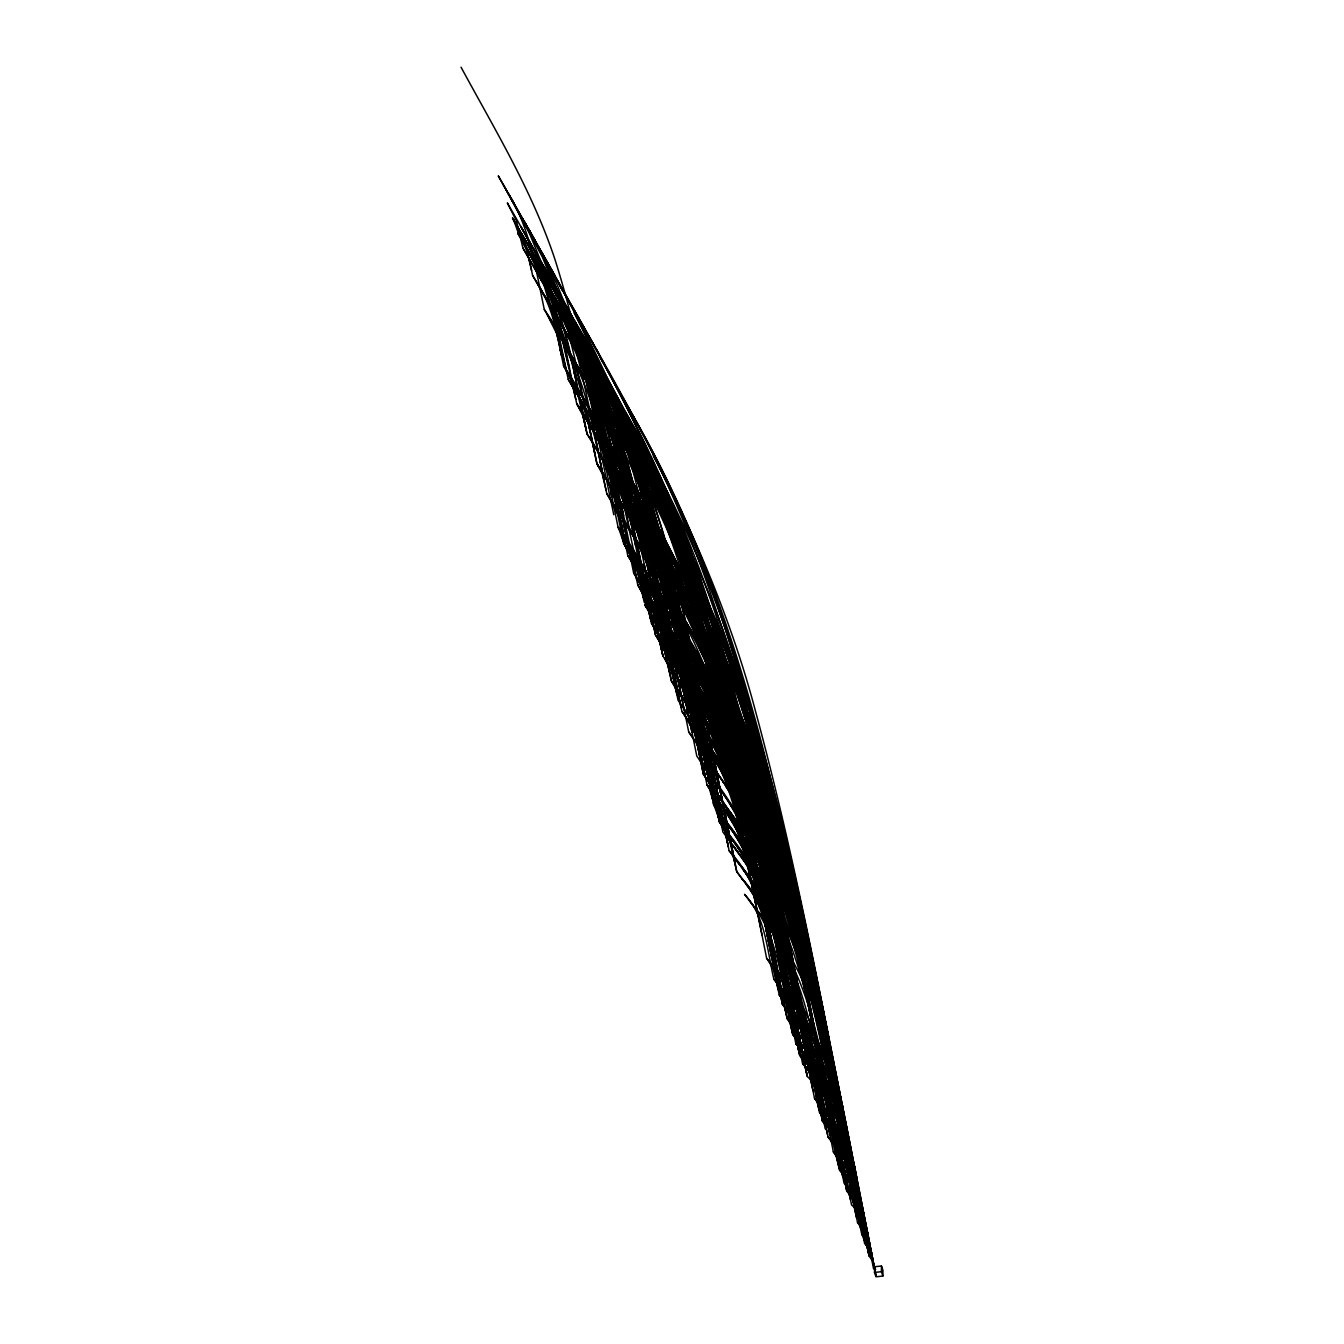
<?xml version="1.0" encoding="UTF-8"?>
<svg xmlns="http://www.w3.org/2000/svg" width="1344" height="1344" viewBox="0 0 1344 1344"><rect width="100%" height="100%" fill="white"/><g stroke="black" fill="none" stroke-linecap="round" stroke-linejoin="round"><path stroke-width="1.5" d="M882.874 1276.061L882.958 1270.366L881.479 1265.998L874.625 1266.737L874.507 1272.432L876.002 1276.8L882.874 1276.061L881.378 1271.693L881.479 1265.998M874.507 1272.432L881.378 1271.693M864.83 1234.128L869.165 1256.136L872.71 1261.025L875.465 1273.02M842.99 1133.362L864.528 1242.931L866.93 1246.174L868.762 1254.17M864.528 1242.931L870.509 1251.13L875.078 1271.071M836.338 1114.848L857.506 1222.452C869.434 1231.625 869.837 1247.904 873.146 1261.294M857.506 1222.452L861.168 1227.694L863.94 1239.958M858.598 1223.51L863.587 1231.02L868.19 1251.214M844.183 1178.016L846.754 1191.07C863.033 1204.644 862.243 1227.962 867.317 1246.778M826.123 1086.456L846.754 1191.07C865.368 1206.005 866.376 1231.608 871.517 1253.028M846.754 1191.07C859.673 1201.939 859.001 1220.503 863.05 1235.489M847.762 1192.094L852.398 1199.302L856.615 1217.95M808.819 1039.718L828.072 1137.074L835.8 1147.625L841.63 1170.926M828.072 1137.074C843.511 1150.296 849.173 1170.288 852.701 1189.524M803.443 1025.17L822.394 1120.93L825.401 1125.298L827.602 1134.756M818.126 1099.392L822.394 1120.93C847.846 1143.022 849.71 1178.822 856.8 1209.382M822.394 1120.93C835.666 1132.337 837.228 1150.699 840.79 1166.676M800.352 1015.661L819.554 1112.664L824.51 1118.107M819.554 1112.664L825.25 1118.897M819.974 1104.214L814.464 1098.082L795.53 1002.506M820.714 1105.037L814.464 1098.082L817.169 1102.114L819.151 1110.598M822.209 1115.57L831.449 1128.053L837.934 1148.28M823.301 1116.78L830.172 1124.424M824.04 1117.57C836.623 1129.884 844.133 1146.197 847.846 1163.232M817.639 1101.61C832.138 1115.369 835.447 1135.949 839.362 1154.58M770.28 934.03L787.097 1018.45C802.536 1033.603 802.25 1056.838 807.307 1076.46C819.739 1088.086 820.042 1106.246 823.838 1121.669M819.487 1103.676C841.126 1124.239 846.485 1154.731 852.365 1182.602M818.748 1102.853C842.352 1124.878 852.247 1156.445 857.909 1187.306M777.89 953.165L795.816 1043.431L804.199 1053.242M805.14 1066.766C820.714 1082.693 820.814 1106.582 826.056 1126.894M803.426 1052.335L795.816 1043.431C808.567 1055.712 809.105 1074.478 812.986 1090.622M795.816 1043.431C812.028 1058.938 812.801 1082.726 817.69 1103.189M801.276 1044.624L792.809 1034.662C781.351 989.638 781.099 938.011 749.549 900.9M828.828 1122.929L834.456 1129.548M826.577 1120.442L836.237 1134.353L843.41 1155.185M771.238 938.834L787.097 1018.45L793.884 1029.336L798.689 1050.269M787.097 1018.45C809.558 1039.903 813.725 1071.79 819.655 1100.669M802.15 1050.84L811.406 1061.861M800.99 1049.479C831.953 1081.903 832.322 1129.85 842.772 1170.876M802.922 1051.73C844.721 1095.562 845.09 1160.359 859.186 1215.782M798.823 1041.751C843.343 1085.818 848.77 1151.203 861.773 1209.029M796.891 1039.466C821.436 1065.221 821.923 1103.206 830.172 1135.814M822.478 1107.086C847.627 1132.488 850.769 1170.053 858.581 1203.014M787.954 1005.547L779.218 994.879L762.619 911.551M759.024 913.315L744.542 894.314C765.979 917.314 766.987 950.342 773.909 979.306L784.644 992.561M773.909 979.306C788.172 994.056 788.054 1015.946 792.809 1034.662C816.749 1057.258 824.04 1090.118 829.819 1121.198M785.954 1003.078C818.798 1037.098 831.818 1083.482 840.454 1128.691M784.207 1000.961C806.182 1024.094 811.675 1056.485 817.942 1086.473M750.758 878.741L766.668 958.423C791.616 984.11 793.078 1021.759 800.806 1054.67M766.668 958.423L776.933 971.275M780.746 987.756C827.719 1035.838 840.857 1103.424 853.306 1166.844M780.058 986.899C810.852 1019.794 815.354 1066.531 824.729 1108.481M782.09 989.419C829.735 1041.6 830.609 1116.847 846.972 1181.762M809.995 1060.181C848.249 1102.954 851.374 1163.366 864.31 1216.522M807.626 1057.392L817.622 1069.757M804.031 1048.034C827.316 1074.36 831.718 1110.648 839.294 1143.576M773.069 966.437C820.63 1015.946 832.138 1085.65 844.99 1150.229M767.911 959.986L773.506 969.528L778.243 989.99M774.85 968.688C816.648 1014.082 821.621 1078.409 834.658 1135.747M772.447 965.664C803.09 999.298 806.282 1046.909 816.077 1089.127M791.767 1010.335C817.118 1039.819 822.444 1079.736 830.71 1116.31M730.565 852.6L729.12 850.702L715.596 783.3M832.574 1127.414C844.906 1140.955 850.786 1158.696 855.17 1176.118M743.4 880.538L736.747 871.668L734.042 859.454A11.222 2.419 81.6 0 0 732.967 856.414L731.153 853.406M746.34 884.436L736.747 871.668L722.786 802.066M786.66 995.215C812.213 1025.203 817.79 1065.557 826.123 1102.651M754.118 906.881C826.997 986.278 837.682 1095.83 859.303 1196.462M825.737 1111.034L835.598 1127.7L845.258 1162.728M729.12 850.702C758.57 882.403 767.155 925.562 774.833 966.588M778.596 973.526C807.878 1009.378 810.432 1057.98 820.932 1101.173M741.485 877.985C776.328 917.398 793.834 967.714 802.939 1018.752M742.006 878.69C765.862 906.175 777.084 941.321 783.67 976.5M740.662 856.195L722.887 831.986L708.977 762.804M734.714 858.211L739.553 864.83M651.521 600.65L670.286 632.957L683.491 664.39L698.981 722.988L719.359 821.738L731.119 837.833M736.663 860.849C780.965 910.862 795.648 977.29 807.66 1041.029M735.235 858.934C769.759 898.027 782.443 949.469 791.801 999.398M694.798 700.09L719.359 821.738L735.538 844.099M718.435 817.118L719.359 821.738L742.006 853.524L756.958 879.766L768.348 910.93L779.57 956.525M719.359 821.738L729.036 838.001L735.454 865.2M696.578 719.964L713.798 805.207L726.247 822.461M732.883 845.611L755.546 876.842M730.716 842.638C771.876 891.106 777.034 956.894 790.44 1016.366M711.463 793.598C714.437 809.609 726.533 822.646 726.953 839.899M726.062 830.911C766.685 878.674 788.189 938.347 798.991 999.365M763.694 919.649C818.042 991.166 817.706 1086.607 839.614 1170.17L845.326 1177.932L849.694 1195.622M762.35 917.851C809.071 977.81 811.003 1057.896 828.778 1128.775M812.364 1063.423C840.269 1102.399 841.109 1153.102 852.701 1198.058M694.764 724.13L706.994 784.846L739.99 833.33L750.792 853.826L759.73 876.658L772.246 922.488L786.962 991.502M728.381 847.022C723.66 825.703 721.896 802.15 706.994 784.846L720.334 803.544M766.315 923.126C822.091 994.694 824.51 1090.236 845.628 1174.891M721.98 800.52L703.366 774.262L691.068 713.278M706.994 784.846L709.279 788.088M721.694 816.144C772.262 874.894 791.045 951.233 804.569 1025.606M716.15 808.483L725.508 824.191L732.161 849.106M721.14 815.388L732.866 831.802M783.35 967.915L768.852 903.672L755.412 860.462L738.881 826.711L703.366 774.262L692.261 719.51M723.156 818.194C768.432 872.155 776.63 944.429 790.793 1010.705M750.742 890.45C773.254 918.49 782.174 954.005 789.415 988.478M745.601 883.562C762.703 904.865 767.525 932.434 773.136 958.39M718.318 786.694L696.797 756.084L684.398 694.613M718.116 800.436L727.625 813.977M746.575 884.89C768.55 912.761 772.346 949.284 779.957 982.733M710.086 789.197C725.525 807.929 728.65 832.726 733.522 855.658M715.142 796.286C738.948 829.147 762.485 863.184 774.732 902.311M714.37 805.997L718.57 817.807M740.544 866.191C762.149 893.256 768.466 928.133 775.505 961.078M716.806 793.229C743.786 831.348 771.322 869.938 788.038 913.903M710.153 783.838L733.286 816.749M743.165 869.77C773.741 908.51 779.318 959.213 789.802 1005.782M676.788 672.857L688.699 731.875L730.279 792.204M688.699 731.875L710.455 763.207M714.286 780.948L736.21 812.532M707.801 771.725L722.585 793.027M710.102 775.018C761.426 837.698 781.536 917.297 796.018 995.249M699.518 759.948C713.866 777.622 716.251 800.974 720.955 822.41M731.858 838.992C761.242 876.876 765.391 926.503 775.841 971.611M751.162 870.828L768.146 895.07M741.468 857.522C799.898 927.058 811.406 1019.861 829.786 1105.44M737.184 846.334C764.803 881.597 776.446 925.596 785.366 968.671M671.126 658.19L681.862 711.312L686.918 718.687M681.862 711.312L698.561 735.638M703.08 752.59L728.532 789.667M727.49 824.309C752.69 856.699 760.553 897.826 768.802 936.97M728.515 825.754C770.263 876.775 780.142 943.824 793.195 1006.253M689.573 707.818L671.412 680.971L657.082 617.266L651.588 602.767L641.206 584.556M693.101 727.675L712.639 756.47M697.838 729.154L714.37 753.749M684.499 715.142L694.848 733.387L702.055 760.637M687.758 719.897C710.22 748.457 719.477 784.056 726.079 819.084M693.689 728.549C735.84 782.695 759.058 848.047 771.17 914.995M722.182 806.299C768.55 863.369 778.865 938.078 793.598 1007.647M680.702 704.071C692.647 719.242 696.192 738.578 699.871 757.025M687.876 714.571C717.461 758.453 748.742 802.082 767.642 851.928C788.844 908.762 800.302 968.554 813.019 1027.69M685.238 716.218L691.32 725.239M718.687 796.034C758.789 851.306 763.778 922.27 778.898 986.714M716.033 792.254C742.846 827.585 748.709 872.76 757.932 914.827M723.206 807.778C752.506 846.115 761.762 894.466 771.406 940.565M721.241 824.342L724.786 831.281L727.742 843.78M687.523 692.815L662.928 656.04L653.335 613.855L649.656 604.397L642.768 592.553M728.23 809.626C782.628 877.867 800.335 964.942 817.135 1048.337M675.192 686.566L704.827 730.699M734.479 810.062C813.91 913.584 828.307 1047.228 855.271 1170.624M728.986 802.183C783.216 873.331 800.671 962.774 818.244 1048.337M717.209 785.316C758.89 840.336 768.146 910.56 782.376 976.063M646.145 606.95L636.065 561.674M675.898 665.801L655.469 634.973L646.313 589.882M675.948 687.674L681.038 695.352M733.337 808.416L747.331 829.466M731.606 805.93C793.33 885.998 813.154 987.017 832.826 1083.701M642.247 577.954L651.454 623.263L665.347 647.22L672.924 675.276M663.6 647.254L655.469 634.973L650.126 608.664M677.662 690.228C697.838 716.974 708.876 748.994 714.974 781.637M672.286 646.884L644.868 605.018L646.766 607.891M651.454 623.263L677.83 663.247M674.654 673.579C710.623 727.944 748.742 781.99 771.91 843.41C791.482 895.776 803.544 950.51 815.573 1004.976M664.524 658.409L671.496 671.563L676.956 694.764M644.868 605.018C657.216 621.869 666.49 640.92 670.001 661.651M652.646 625.061L657.972 634.838L662.105 651.991M657.132 637.493L669.245 658.627L678.283 693.722M679.258 680.45C705.197 719.074 730.397 758.974 744.509 803.662M667.262 662.508C681.206 681.223 689.186 703.433 693.454 726.214M725.609 785.417L746.054 816.211M722.954 781.57C779.705 857.018 798.487 951.25 816.934 1041.667M715.26 770.448C763.073 833.566 779.201 912.492 794.64 988.344M708.305 786.727L713.311 795.564L717.612 813.036M673.428 662.071L692.983 691.942M661.046 643.373C681.593 670.488 691.034 703.55 697.116 736.512M670.135 657.098C726.23 730.212 749.112 820.546 765.173 909.586M661.819 644.566L686.7 682.45M835.867 1131.799C847.694 1148.868 851.021 1169.918 855.775 1189.692M625.783 534.341L633.612 572.779L646.128 595.224L653.923 627.379M666.322 628.841L637.762 584.892L629.378 543.698M664.642 643.272C731.354 735.403 783.468 838.572 803.83 951.25M657.065 631.781C682.567 665.045 689.976 707.078 697.872 747.113M708.406 750.254C731.69 784.09 752.657 819.974 765.19 859.286M702.71 741.905C741.048 793.262 754.471 856.985 766.954 918.439M633.612 572.779L657.283 609.403M651.252 614.762C671.026 641.827 683.172 673.428 689.254 706.238M658.93 626.489C720.989 713.16 769.709 809.878 789.062 915.432M696.31 727.121C728.582 770.263 744.324 822.461 754.673 874.625M663.701 633.78C730.346 726.818 781.603 831.046 802.351 944.261M709.094 746.004C754.555 808.634 775.354 884.335 790.877 959.062M704.441 739.15C723.24 767.155 739.855 796.891 750.187 829.13M688.178 720.602C699.653 736.327 703.668 755.714 707.532 774.396M619.517 514.937L627.799 555.643L660.24 606.161M627.799 555.643L658.375 603.271M637.661 579.046C664.978 614.376 671.261 659.518 679.963 701.938M644.986 595.997C672.067 632.184 684.331 676.183 692.261 720.031M652.764 607.992L690.715 669.245L707.465 702.173L714.504 719.023L733.337 779.016L759.881 899.035M648.43 610.428L655.166 623.162L660.509 644.213M700.51 724.282C759.427 802.385 779.638 899.741 798.185 993.602M694.714 715.646C730.33 764.534 747.55 823.234 759.259 881.798M689.304 722.282C710.405 750.019 715.646 785.282 722.635 818.429M641.743 585.362C677.947 633.192 688.867 693.168 700.056 750.59M657.602 615.434L689.724 665.364M698.729 721.661C746.239 787.416 762.602 868.392 778.999 946.193M695.806 717.31L705.398 732.295M684.684 700.745C707.902 732.631 716.419 771.775 724.164 809.693M678.485 691.505C694.546 713.698 697.754 741.686 703.517 767.676M765.912 891.962C815.741 960.557 828.593 1046.539 846.485 1127.28M764.417 889.896C816.295 964.942 825.266 1058.686 845.242 1145.29M762.166 886.754C804.502 946.831 815.791 1021.238 831.382 1091.328M748.843 868.224C785.82 919.918 792.271 985.27 806.198 1045.481M654.427 591.612L623.566 543.295L616.056 506.486M648.346 582.103L623.566 543.295C653.302 585.211 675.965 632.1 684.466 683.122M651.252 600.062L676.939 640.214M642.566 586.622L655.402 606.698M658.594 639.727L664.524 651.218L670.27 675.31M679.879 693.622C701.87 723.341 706.591 761.006 714.202 796.102M738.293 848.299C767.676 892.114 770.566 946.932 782.779 996.794M649.874 577.382L618.106 527.335L610.949 492.223M626.556 547.966L638.266 568.999L644.75 591.343M634.502 566.076C661.937 602.868 672.353 648.11 680.669 692.345M639.156 587.026L642.146 593.057L644.364 602.549M699.216 710.674C755.714 787.752 783.586 880.286 801.612 972.972M684.667 688.783C724.315 742.829 741.821 808.382 755.597 872.945M629.53 552.619C647.573 578.071 659.366 607.286 665.062 637.913M648.127 587.311L708.288 683.172L741.838 743.803M635.46 567.571C668.64 613.805 690.43 667.044 700.409 723.022M697.805 708.574C723.038 746.911 746.021 787.181 759.948 831.13M734.412 834.439C757.428 867.569 764.098 908.258 772.649 946.798M621.701 532.98C645.758 564.682 652.73 604.447 660.173 642.499M642.197 572.477L679.627 631.579M625.834 546.857L634.788 563.136L640.836 585.446M640.517 569.822C693.941 647.153 735.773 732.833 753.379 825.703M688.548 685.205C752.64 772.514 776.362 879.866 797.429 983.976M672.252 660.492C696.578 694.831 708.91 735.571 717.158 776.378M625.078 545.664L631.042 556.668L635.057 571.754M646.682 607.757L648.278 610.663A8.87 2.083 80.1 0 1 649.219 613.301L650.983 620.978M694.831 689.455C752.086 770.146 780.511 866.023 799.378 962.018M678.804 665.011C711.06 711.581 731.354 765.089 742.963 820.294M675.898 660.559C712.757 712.522 729.758 774.766 741.737 836.472M683.71 677.88C724.802 735.353 747.953 802.822 762.888 871.315M667.33 652.999C690.463 684.902 699.586 723.794 707.162 761.762M728.263 815.338L742.358 840.353L749.683 858.833M599.794 459.497L606.782 493.702L642.802 551.208M606.782 493.702L620.273 515.256M635.813 555.206C685.356 633.797 737.856 712.471 765.895 801.914C799.714 909.216 819.874 1020.113 842.251 1130.17M620.995 531.854C633.713 549.158 638.064 570.494 642.029 591.125M670.891 644.986C701.467 689.422 721.073 740.258 732.178 792.859M689.304 681.038C711.782 715.848 733.051 751.733 747.852 790.558M684.415 673.613C716.638 721.274 740.359 774.362 753.396 830.441M670.622 658.039C706.742 709.481 712.051 774.026 725.693 833.549M820.613 1074.293C844.62 1112.378 848.047 1158.914 858.413 1201.721M618.694 528.242L623.179 541.397M679.51 658.274C704.575 696.965 728.784 736.613 745.265 779.856M673.831 649.522C715.008 707.935 735.353 777.286 748.944 846.636M739.788 826.762C778.428 883.042 789.734 951.838 804.065 1017.139M665.498 627.833C704.978 684.247 724.853 750.977 737.873 817.841M737.99 824.225C776.009 880.79 788.122 949.385 802.402 1014.737M634.687 524.698L596.938 463.747L575.081 359.621L566.429 324.055L557.844 295.226L542.405 257.09L509.914 196.342M611.755 487.67L596.938 463.747L582.439 395.674L572.947 363.787L563.774 343.644L550.25 319.62M630.218 531.115L671.882 598.198M616.022 508.469C666.624 578.071 690.967 661.366 705.197 745.181M629.16 552.065C646.111 574.997 652.378 603.17 657.737 630.605M666.137 623.381C692.513 664.037 715.025 707.582 727.894 754.505M650.278 598.702C692.58 656.258 708.137 726.986 721.325 795.732M684.902 657.871C755.899 757.26 791.112 875.582 813.406 994.274M679.241 649.118C738.73 733.354 767.76 833.515 786.878 933.643M674.234 641.39C735.202 727.406 756.386 832.339 776.496 933.71M748.894 831.718C801.763 908.897 817.152 1003.145 836.64 1092.655M731.086 805.93C767.407 859.051 778.378 923.798 791.851 985.404M670.421 630.084C696.562 670.975 721.896 712.79 739.25 758.285M667.296 625.229C738.007 725.592 751.38 851.038 776.933 967.646M653.705 604.078C694.546 662.172 704.928 733.942 719.258 801.746M609.05 497.33L618.929 516.852L626.321 548.386M642.062 578.004C665.75 612.058 675.881 652.781 683.861 692.849M618.089 484.613L587.059 433.961L582.187 410.222M631.562 519.641L665.078 574.375M621.869 504C670.572 583.094 721.274 662.609 749.314 751.918C779.134 846.77 797.11 944.798 817.236 1042.02M630.454 546.823C651.806 577.55 660.71 614.376 667.834 650.53M624.842 537.97L637.358 562.699L647.741 605.186M654.83 592.502C726.029 693.403 743.82 818.395 768.785 936.281M678.451 635.006L705.701 679.09M671.227 623.7C708.691 680.87 737.856 743.266 756.118 809.206M665.162 614.191C731.657 707.297 759.578 819.571 780.763 930.166M743.686 812.75C802.486 897.406 819.756 1001.146 841.042 1099.745M742.106 810.449C795.682 889.56 811.726 985.656 831.533 1077.166M739.738 806.954C792.456 884.856 807.576 979.692 827.081 1069.723M725.659 786.307C774.346 859.891 782.393 950.527 801.78 1034.359M624.691 508.553L647.556 545.966M607.421 480.682C635.594 525.588 663.264 571.822 677.158 623.465M674.688 623.784C716.57 689.338 753.682 758.554 778.058 832.642C810.667 936.768 829.399 1044.557 851.458 1151.237M668.875 614.678C694.798 656.09 719.594 698.544 737.016 744.341M670.79 610.781C748.154 722.148 779.52 855.691 804.821 986.731M666.439 603.91C728.431 694.546 760.906 800.537 781.519 907.385M653.839 583.918C701.736 654.125 727.222 736.109 743.232 818.832M650.748 579.029C716.251 673.159 731.522 789.415 754.723 898.8M718.805 766.248C751.195 814.397 764.988 871.584 777.05 927.511M710.976 754.622C736.982 793.313 748.154 839.227 757.882 884.15M609.454 457.733L576.71 403.738L572.51 383.292M611.503 473.878C651.941 540.708 694.176 607.303 721.711 680.786C744.223 741.754 758.604 805.291 772.598 868.644M664.927 601.524C710.758 671.462 743.837 749.129 763.526 830.323M659.77 593.359C687.221 637.291 712.471 683.038 728.398 732.547M723.005 767.407C768.499 835.464 782.93 917.549 799.848 996.072M703.584 738.377C730.632 778.848 739.553 827.585 749.666 874.289M605.069 463.378L636.451 515.105M596.669 449.652C639.677 515.306 675.31 586.538 690.245 664.154M594.754 446.544C617.266 480.161 632.15 518.179 639.475 557.911M503.479 185.035L529.234 232.714L540.271 259.728L552.619 305.39L568.243 379.394L611.201 450.744M568.243 379.394L574.963 390.566M623.986 521.338C651.689 562.094 664.188 610.31 673.579 658.039M711.85 741.955C754.555 806.232 767.558 883.798 783.485 957.785M692.328 726.986L703.114 749.582L710.052 776.345M598.5 423.982L563.522 365.618L560.162 349.322M602.75 446.695L636.166 502.354M577.819 405.586L582.725 415.313L586.337 430.466M587.63 421.747L612.578 463.277M668.539 592.822L695.705 637.946M663.466 584.69C703.349 649.135 741.132 715.68 763.93 788.34C787.702 863.218 803.426 940.33 819.588 1017.122M654.629 570.545C730.632 681.139 760.838 813.49 786.727 942.984M649.723 562.632C724.046 674.016 752.002 807.29 779.15 936.281M625.817 524.278C663.65 579.65 674.402 647.035 687.708 711.278M683.323 698.998C696.259 718.654 700.678 742.174 705.566 764.77M610.714 460.202L576.71 403.738C606.06 444.797 619.265 493.819 627.53 542.892M585.682 418.555C617.366 464.772 633.226 519.002 642.886 573.636M693.269 702.341C715.478 736.378 727.994 775.471 736.831 814.834M566.093 369.902L577.282 392.129L585.446 426.132M606.026 442.159L645.439 508.334M597.694 428.316C639.374 498.54 682.735 568.562 711.446 645.355C745.013 734.849 764.467 828.66 783.871 921.984M582.456 403.015C608.681 447.115 635.846 491.131 654.074 539.314M591.629 412.541L626.909 471.996M576.139 386.686C606.698 438.379 638.887 489.703 660.274 546.101C683.424 608.698 696.074 674.486 709.951 739.57M574.14 383.359C616.795 445.082 633.226 519.019 646.632 591.562M571.402 384.636C585.665 405.182 590.251 430.08 594.972 454.121M659.618 565.538C702.845 635.846 743.551 708.607 768.348 787.735C793.766 868.325 810.65 951.25 827.971 1033.855M642.566 537.852L668.455 581.162M616.426 495.432C651.017 546.521 666.977 606.749 678.535 666.59M701.35 705.516C719.09 734.076 734.11 764.366 744.593 796.354M672.101 660.61C695.621 697.267 699.737 741.938 709.397 783.367M508.015 193.082C530.107 228.144 535.802 269.842 544.32 309.557L591.78 390.113M572.527 386.518C596.131 421.31 609.756 461.429 616.913 502.622M703.819 704.206C733.757 751.279 753.967 803.813 767.071 857.909M544.32 309.557C587.294 371.566 608.076 444.478 620.138 518.112M638.518 518.448C701.165 614.023 736.814 723.643 758.318 835.145M699.586 690.127C728.381 735.739 748.49 786.156 763.493 837.816M692.882 679.745C735.454 746.357 754.505 824.191 771.54 900.446M631.831 507.494C704.962 615.602 738.562 742.93 762.384 869.602M613.116 476.784C659.282 545.681 687.254 624.523 702.677 705.617M604.951 463.361L627.413 501.077M656.947 609.487C688.968 659.803 695.268 720.602 708.204 777.487M530.074 263.323L532.577 275.335L572.964 344.568M532.577 275.335L568.579 337.075M586.387 380.974C649.219 488.897 715.378 596.803 752.791 716.822C792.54 845.342 816.245 978.062 843.259 1109.623M577.702 366.223L611.873 424.838M546.958 314.026L558.398 337.092L566.63 371.515M687.187 657.065C711.984 697.25 731.539 740.628 744.257 786.122M702.677 686.549C755.177 767.642 778.714 862.529 798.134 955.954M695.05 674.654C737.772 742.342 761.477 819.806 778.747 897.389M561.809 339.242C591.998 391.171 623.381 442.932 644.666 499.33C666.238 557.676 678.77 618.794 691.874 679.442M631.126 493.987C663.785 548.822 695.587 604.615 717.965 664.574M624.338 482.731C659.081 540.641 691.958 600.331 712.488 664.961M605.304 451.214C654.142 525 684.18 609.05 700.627 695.638M597.005 437.422L618.761 474.331M684.583 653.066C703.87 684.835 720.434 718.334 732.026 753.698M513.593 219.946L519.389 235.838M559.255 293.681L507.326 202.91L516.533 221.138L522.866 247.934L571.771 332.371M522.866 247.934L536.542 271.555M537.516 283.819L544.068 295.142M551.426 321.636C578.138 361.57 590.386 408.374 598.87 455.062M608.311 456.204C654.864 527.554 681.038 609.42 696.679 692.597M666.994 612.41C714.773 687.036 728.935 776.227 747.046 861.269M701.383 672.252L732.463 728.398M697.435 665.986L727.104 719.494L749.633 770.7M514.718 221.894L512.518 218.081L551.998 286.81M519.842 230.815L512.518 218.081L556.534 294.706M617.618 486.914C602.162 396.262 567.504 310.246 517.759 233.05L543.698 279.132M517.759 233.05L560.818 307.709M569.856 339.259L605.472 400.966M550.754 306.516L597.845 387.862M536.021 281.232C550.956 303.374 556.55 329.734 561.439 355.522M547.243 300.485L578.256 354.127M643.306 504.79C689.254 582.221 732.732 661.987 759.713 748.272C787.181 835.716 805.526 925.646 824.292 1015.241M636.518 493.433L668.539 548.621M621.919 469.09L649.018 515.777L682.903 580.121M594.569 423.427C631.882 481.421 654.461 547.193 667.598 614.578M693.84 655.183C774.379 782.208 799.159 932.736 828.828 1077.434M686.062 642.835C729.086 710.674 752.64 788.138 771.036 865.687M703.97 676.368L723.341 709.632L751.38 765.845M568.411 326.575C624.389 424.872 683.34 522.497 722.702 628.992C765.811 749.801 793.094 875.414 818.446 1000.91M539.834 277.217L557.962 308.834M544.454 295.714C595.392 371.213 612.024 461.765 628.874 549.461M621.768 463.361C662.206 531.569 700.778 601.692 724.819 677.611C756.151 777.37 775.034 880.438 796.219 982.682M614.83 451.735L640.584 496.322M586.925 404.914C616.442 454.356 645.758 504.655 663.415 559.793C680.786 613.788 691.925 669.514 703.601 724.937M776.194 908.006C820.949 982.884 830.004 1071.958 849.274 1155.403M755.244 878.22C779.335 917.532 786.391 964.001 796.421 1008.218M522.917 241.954L538.524 269.455M555.089 303.559C614.51 407.669 677.93 511.241 714.353 626.237M538.306 274.596L617.333 413.398L656.242 489.266M537.449 273.134C588.706 350.767 613.855 440.916 629.882 531.602M534.022 267.221L566.815 326.222L586.723 370.524M518.28 228.094L526.193 241.954M521.086 232.999C548.738 276.125 566.009 324.744 574.795 375.06M532.09 252.151C590.369 355.942 654.074 457.85 695.89 569.839M557.642 302.182L595.342 368.206M536.592 265.692L587.546 354.665M534.425 261.946L567.521 319.805M576.24 392.834C591.074 415.8 596.484 442.932 601.793 469.308M554.854 275.453L498.271 175.862L578.743 318.209M542.119 263.743L600.146 365.887M526.462 236.359L546.454 271.639M537.197 261.022L583.918 342.989M529.906 248.354L583.128 342.804M527.016 243.331C578.189 321.502 603.288 412.054 619.382 503.143M684.533 619.853C753.127 728.582 779.05 856.178 804.67 980.246M548.251 274.462L618.593 399.991M524.882 233.638L553.039 283.231M521.203 227.203L550.284 279.115L569.604 317.016L590.856 369.886L608.546 433.406L636.955 566.059M520.498 225.96L557.743 293.664L580.356 344.182L597.66 399.538L623.616 515.592M520.8 238.308L526.512 249.984L529.922 262.769M620.088 438.833L656.729 503.143M604.968 413.062C647.909 486.713 689.304 562.145 715.126 643.776C739.822 721.678 756.42 801.797 773.287 881.647M576.593 364.678C630.79 448.678 655.654 546.403 673.831 643.524M693.05 633.646C771.473 756.034 800.52 900.413 829.298 1040.592M672.706 600.734C732.346 695.47 755.261 806.467 777.638 914.508M539.633 248.657L599.004 353.976M522.43 218.383L562.514 290.59M516.65 225.271L525.302 243.886L531.602 270.598M541.834 291.262L548.722 303.391M527.587 227.472C568.798 300.905 611.419 374.522 637.442 455.045C666.708 547.075 683.827 642.348 703.651 736.697M523.622 220.5L544.757 258.149M511.19 198.61L538.658 248.086L556.903 284.155L576.979 334.354L593.628 394.346L623.75 535.718C619.433 510.266 612.326 484.915 596.938 463.747L602.162 473.71L606.077 490.274M600.079 391.675C671.042 507.545 724.013 634.099 750.943 767.508M592.822 379.176C657.787 485.486 706.39 601.507 731.237 723.811M572.477 344.114C641.844 451.466 678.938 574.745 701.803 699.485M563.573 328.776L595.661 385.258M559.726 322.174C593.796 377.462 615.468 439.219 627.984 502.74M687.187 611.856C779.335 760.234 803.527 936.449 839.16 1104.096M682.685 604.464C769.373 743.954 793.414 909.283 826.778 1067.018M666.59 578.138C732.564 682.702 757.462 805.442 781.906 924.79M659.887 567.101C726.953 675.041 746.222 802.822 772.162 924.907M624.187 508.536C656.158 560.179 665.566 621.214 678.082 679.56M523.286 236.88C552.434 281.198 562.766 333.732 572.83 384.871M527.386 249.782L542.758 280.627L553.14 316.613M604.699 389.911C692.009 530.93 746.575 688.901 777.084 851.39M585.094 355.925C666.893 485.94 708.305 632.436 736.31 782.158M581.515 349.709C648.194 457.918 690.631 578.743 714.487 703.231M564.396 320.023C613.956 400.714 645.876 490.661 663.936 583.38M554.215 302.333C605.64 383.258 633.746 475.642 651.218 569.234M551.443 297.545C586.841 355.37 609.806 419.714 622.894 486.091M685.39 608.916C763.291 735.437 793.615 882.958 823.502 1026.497M756.403 844.486C799.092 917.482 813.96 1002.254 831.768 1083.768M589.831 358.613L623.431 418.774L666.154 502.286M582.422 345.694L628.538 430.5M569.57 323.333C620.894 409.231 659.618 502.505 680.131 600.6M552.518 293.597L580.843 344.014M548.587 286.759C581.011 341.225 605.657 400.243 618.946 462.319M597.946 378.218C641.726 455.28 683.693 534.106 710.539 618.912C737.033 702.475 754.891 788.441 772.968 874.121M543.598 283.987L553.594 301.896M615.35 480.967C638.501 518.935 650.782 562.061 659.904 605.237M586.236 346.987C674.117 493.315 733.051 655.116 763.342 822.965M578.76 333.917L610.058 390.247L650.093 468.686M557.794 297.259C623.28 402.797 666.859 520.229 689.59 642.18M548.621 281.215L579.566 336.47M544.656 274.31C584.724 340.082 610.495 413.297 625.044 488.746M583.817 348.163C664.625 478.38 715.008 624.406 742.644 774.648M564.9 315.202C635.51 427.123 671.53 555.475 695.386 684.482M648.883 536.575C672.622 577.382 693.403 620.054 707.952 665.045M623.381 494.306L637.174 518.683M612.091 475.558C632.705 509.426 643.675 547.898 651.806 586.387M756.571 833.767C810.818 927.091 822.83 1036.896 846.317 1140.384M461.042 67.2C495.029 129.898 532.476 191.52 555.005 259.577C581.297 342.938 595.459 429.458 613.805 514.769M594.266 355.555C640.046 437.22 685.457 519.658 717.797 607.774C755.278 711.144 776.933 819.269 800.856 926.335M574.224 320.393C652.596 449.165 706.608 588.689 737.117 736.31M570.562 313.958C608.53 381.578 645.086 450.61 668.926 524.681C699.166 619.634 717.511 717.797 737.94 815.17M542.623 264.919C605.22 367.5 648.833 480.85 671.261 598.903M539.784 259.946C587.782 337.226 612.394 425.51 629.009 514.181M608.378 456.859C639.895 508.502 652.546 568.394 664.591 626.892M651.504 529.049C706.608 619.735 735.185 722.854 756.454 825.938M642.382 513.811C695.537 600.482 722.299 699.569 742.274 798.353M620.626 477.473C655.116 534.593 673.411 599.357 686.969 664.188M616.51 470.518C658.459 537.802 675.226 616.224 690.934 692.832M605.069 451.332C633.646 498.221 645.036 552.602 655.99 605.69M596.635 349.81C661.231 463.966 721.325 582.053 755.026 709.464C796.891 863.99 825.25 1021.726 856.918 1178.537M589.126 336.521L629.076 409.164M580.339 321.031C627.127 405.048 672.353 490.711 701.45 582.725C740.057 706.339 763.14 834.053 789.348 960.674M572.964 307.978C627.329 403.015 676.166 501.614 709.817 606.06C738.797 697.687 758.134 791.952 777.806 885.914M522.228 218.299C571.754 297.41 585.346 391.138 604.128 480.749M670.404 551.762C711.85 623.717 745.668 700.174 767.441 780.427M665.734 543.883C726.096 643.877 763.829 755.378 788.172 869.148M661.466 536.676C716.94 629.765 751.8 733.236 774.547 838.774M642.046 503.983C698.762 598.366 727.608 705.667 750.355 812.465M599.558 426.737C635.426 487.922 653.167 557.424 667.145 626.371M604.934 441.403L621.583 472.954L634.502 502.824M711.816 743.148L730.414 781.637L740.477 811.658M643.457 501.077C714.252 617.618 742.09 752.69 768.802 884.57M634.166 485.386C709.447 607.505 745.399 747.617 772.178 887.09M612.024 447.955C657.3 524.126 677.796 611.352 695.503 697.25M607.841 440.815C651.605 511.829 670.74 593.863 687.221 674.638M596.182 421.042C626.707 471.509 640.282 529.502 652.075 586.639M702.324 708.389C737.722 769.457 748.054 840.622 763.073 908.477M722.719 749.078C762.518 817.471 775.992 896.666 792.758 972.888M709.313 788.34L712.824 800.419M545.58 297.931C571.368 338.806 576.71 387.811 587.059 433.961C607.152 462.773 619.332 496.003 624.96 530.544M627.48 452.878C699.602 573.266 729.187 711.934 756.504 847.846M589.176 386.938C638.316 469.14 654.192 564.934 673.562 657.216M654.797 499.85C692.076 566.194 725.155 635.174 748.154 707.851M651.907 494.861C739.922 641.609 775.438 810.869 808.567 976.584M647.506 487.284C732.782 629.446 767.34 793.363 799.445 953.904M634.67 465.276C713.042 597.274 745.164 749.078 776.479 897.54M527.654 244.709C544.606 273.168 551.141 305.995 557.81 337.982M624.91 435.91C655.956 492.139 683.794 550.385 703.466 611.638M615.25 419.16C656.544 491.87 688.01 569.974 707.7 651.286M587.849 371.532L603.826 401.184M579.214 356.496C632.554 446.242 648.396 551.074 669.732 651.538M575.702 350.398C614.158 415.363 632.201 489.35 647.153 562.615M566.479 324.29C605.069 389.642 623.582 463.898 638.602 537.583M617.081 422.386C652.142 485.184 681.576 551.309 700.795 620.743M592.2 379.159C640.248 459.715 667.464 550.2 686.162 641.542M575.098 328.507C610.193 391.322 636.67 458.774 654.528 528.427M616.174 406.022C672.487 504.252 710.304 611.822 734.194 722.266M566.244 312.85C613.183 392.75 635.426 483.487 653.638 573.485M562.632 306.499C597.324 369.163 622.944 436.733 638.702 506.604M578.407 339.696C613.855 401.57 641.575 467.88 658.526 537.214M569.621 324.19L601.91 389.458M566.026 317.906C601.961 379.781 623.112 448.661 637.644 518.347M551.846 298.822L561.137 316.109M561.59 299.023C617.064 393.254 637.51 501.9 659.215 607.572M556.366 289.766C607.169 376.034 625.951 475.49 645.859 572.242M603.221 378.084C672.42 500.338 715.932 635.242 743.434 772.565M577.55 332.875C651.336 454.474 677.578 595.896 705.449 733.236M721.274 706.339C746.995 752.186 766.433 801.326 780.662 851.911M625.296 411.818C711.682 559.322 752.741 726.684 786.542 892.634M616.241 395.858L642.869 446.124L680.652 526.999M598.92 365.148C647.976 455.112 688.296 549.898 714.823 649.001M543.228 266.65C586.706 341.225 599.088 427.93 616.98 510.972M541.43 263.474C578.29 326.525 591.679 399.151 606.312 469.678M600.197 357.706C684.6 503.328 721.694 669.11 754.891 832.356M559.608 285.365C639.878 421.294 658.896 580.843 691.992 732.262M631.126 412.776C749.549 615.166 787.618 849.559 833.616 1075.906M626.018 403.704C743.45 602.112 782.477 832.138 827.383 1054.771M621.382 395.405C733.572 587.143 769.944 809.122 813.59 1023.557M712.354 667.75L742.862 729.842L766.937 793.85M707.028 659.03C760.67 754.757 784.325 863.066 808.298 969.091M682.634 606.799C745.769 721.392 763.207 853.289 790.81 979.272M632.201 510.216C661.063 562.145 672.924 620.995 685.322 678.468M663.298 562.565C695.638 621.079 714.974 685.541 729.809 750.422M634.922 514.87C682.903 602.263 694.697 703.45 716.318 799.31M657.636 541.498C694.68 609.202 715.512 684.096 733.37 758.755M626.136 488.006C652.327 535.416 665.818 588.319 677.309 640.853M618.492 460.32C654.108 525.202 668.388 598.651 683.642 670.303M548.856 304.013L560.7 332.858L573.77 389.407M687.254 583.246C743.35 685.524 771.002 799.814 795.211 913.013M650.462 515.239C706.894 616.308 728.196 731.506 751.867 843.427M539.717 272.026C555.71 299.09 564.782 329.431 571.452 359.957M678.77 544.471C744.106 665.851 775.001 801.377 804.602 934.903M606.211 405.434C649.421 485.537 668.522 575.35 687.204 663.6M600.919 395.993C638.165 462.991 657.922 537.634 674.016 612.058M592.67 366.559L608.294 397.522L629.093 446.443M558.986 312.278C588.235 364.661 598.651 424.469 611.1 482.412M623.616 416.69C679.006 520.783 707.045 636.233 732.53 750.54M626.321 426.451L645.758 465.444L671.58 523.606M595.19 366.022C635.83 442.008 657.72 525.941 675.696 609.672M592.754 361.62L617.081 413.196M574.039 312.9C638.568 436.212 654.242 576.946 684.449 710.858M640.097 441.202C713.16 579.499 745.315 734.042 776.647 885.898M653.234 455.784C724.046 590.066 759.394 738.814 791.65 886.082M543.581 279.686L555.542 310.414L569.369 368.222M643.02 530.695L662.407 578.407L678.955 638.602M664.39 542.791C706.171 628.807 724.433 723.458 744.492 816.228M612.175 418.622C645.422 487.418 660.794 562.834 676.855 637.022M565.186 324.828C583.565 362.981 592.351 404.729 601.306 445.855M604.918 391.289C634.57 452.743 651.134 519.322 665.868 585.631M643.238 460.757L670.74 525.79L693.437 595.274M735.756 734.849C783.233 848.098 801.125 970.67 826.728 1089.967M745.618 751.8C786.66 843.73 805.476 943.236 826.392 1041.113M686.146 586.992C723.206 674.974 740.964 769.356 760.906 862.26M670.32 512.114C707.532 600.701 728.633 694.865 748.826 788.474M651.941 473.34C679.711 539.582 698.09 609.252 714.941 678.938M660.593 498.658C686.246 559.524 703.517 623.465 718.586 687.641M602.011 389.794L622.927 456.439L644.885 551.678M757.109 779.957L777.706 842.822M618.912 417.782C643.507 484.075 657.602 553.577 672.386 622.524M671.866 524.026C697.452 593.662 714.151 666.103 730.044 738.427M684.298 536.172C731.976 669.9 755.63 810.516 784.812 948.998M874.625 1266.737L875.616 1269.643M634.183 502.555L644.482 537.566L660.727 608.042M587.647 372.456L597.677 406.627L613.334 474.314M631.915 455.297L648.312 511.392L674.688 626.506M790.154 918.893L804.132 967.344L818.866 1030.781M742.308 767.021L763.342 840.554L782.443 923.765M747.533 785.921L755.496 811.658M750.036 796.824L765.274 849.576L774.564 888.636M657.317 547.798L677.376 620.894L695.537 704.491M756.302 788.777L774.866 853.39L794.153 936.264M740.779 755.395L749.498 783.737M705.986 598.584C729.506 671.513 748.037 745.903 764.047 820.814M722.585 677.275L733.085 711.816M749.818 859.992L764.383 921.379M728.33 732.749L744.425 795.161L762.098 875.885M734.866 763.14L749.347 819.151L774.396 936.18M746.256 808.802L765.593 887.678M751.548 833.045L762.888 877.128L777.218 943.505M762.922 840.202L785.484 932.568M716.873 679.123L726.264 713.916L745.786 797.395M768.365 870.509L787.853 950.376M776.899 910.224L787.55 951.67L799.428 1006.286M710.203 671.95L727.474 739.2L738.511 789.062M718.788 640.903L743.854 739.351L787.769 946.68M771.926 810.449L793.968 897.641L818.244 1010.268M729.305 759.898L736.092 787.433M746.323 802.973L772.85 921.816M740.695 813.07L751.38 858.463M677.292 624.523L689.069 674.352M764.249 839.093L793.968 972.586M753.094 796.958L777.05 897.322M758.654 823.586L775.622 896.162L803.006 1029.47M709.531 634.805L733.925 739.166L768.247 905.201M744.156 786.996L761.527 861.823M760.049 857.724C742.241 781.586 721.879 704.323 679.526 637.627L690.379 689.321M702.912 629.026L726.197 728.818M699.418 618.324L728.717 740.981M786.223 873.062L807.324 964.236L840.739 1128.036M780.209 852.768L813.708 1002.557M733.891 714.974L768.97 871.097M716.621 656.057L740.897 760.133L770.062 900.497M770.683 792.859L797.042 907.301L833.011 1083.331M755.563 734.278L784.325 859.018L823.2 1048.807M806.702 1073.419L803.762 1061.172L799.68 1055.258L782.174 967.193M665.801 565.874L685.07 653.218M661.584 556.114L697.738 725.693M710.455 663.449L749.146 844.603M848.467 1164.61L854.918 1194.715M843.679 1155.101L847.224 1171.531M771.07 860.328L795.648 975.106M762.149 834.154L771.658 876.49M758.453 850.214L769.423 900.413M856.363 1179.847L860.832 1200.377M818.513 1019.626L794.035 918.49L777.823 869.249L768.869 847.678L747.583 806.232L718.872 760.402L678.048 700.174L667.246 646.834M671.714 669.43C666.926 639.022 656.628 609.504 637.762 584.892L645.574 598.584L650.479 618.509M688.498 701.635C678.569 638.87 656.023 578.659 618.106 527.335L628.488 545.966L635.863 575.585M644.918 533.198L662.054 613.838M624.019 483.874L633.864 529.822M620.861 510.72C612.494 458.707 593.057 409.265 563.522 365.618L571.217 380.369L575.803 399.353M742.14 813.473L750.91 854.7M688.666 637.711L699.72 689.304M682.618 653.738L689.27 684.718M554.484 322.358L560.498 350.935M838.018 1147.978L840.907 1161.888M779.772 910.812L795.194 985.085M745.567 772.531L761.393 847.678M760.469 856.598L770.297 903.067M729.17 734.21L744.24 805.61M725.323 724.567L740.225 795.01M736.596 779.57L747.886 833.045M573.922 370.91L578.458 392.246M859.538 1194.026L864.024 1215.564M866.158 1231.541C861.622 1209.701 858.06 1185.156 839.614 1170.17L832.558 1134.42M789.331 874.541L806.77 958.054M810.886 981.943L827.753 1063.591M845.914 1165.013L849.391 1181.746M774.682 839.58L791.482 919.716M796.807 949.402L810.65 1015.829M813.422 1076.124C808.063 1046.993 801.041 1016.467 779.218 994.879C792.977 1008.554 795.43 1028.479 799.176 1046.539M666.859 645.775L674.453 682.517M645.17 592.906L649.488 613.637M687.557 696.998L696.394 739.838M644.095 547.882L657.838 614.208M654.259 597.19L660.576 627.682M630.773 514.836L640.298 560.599M626.606 502.538L635.695 546.101M740.544 829.298L750.758 879.094M698.998 685.776L717.931 778.226M717.562 777.386L729.238 834.389M699.972 707.045L711.211 761.746M684.331 649.606L702.626 738.78M673.932 622.843L691.774 709.565M670.135 611.52L681.643 666.994M670.102 625.212L683.962 692.731M577.853 389.306L582.506 411.785M775.74 919.397L787.534 977.222M789.012 985.454L797.378 1026.648M769.474 898.934L782.242 961.666M752.321 819.638L785.854 985.706M769.39 904.764L780.83 960.792M782.813 971.443L788.525 999.432M741.619 792.691L760.015 882.941M750.355 835.968L762.367 894.718M737.57 782.023L758.15 883.092M750.053 850.466L768.785 942.766M723.626 745.433L751.514 882.538M670.186 661.601L676.133 690.782M644.196 564.144L653.906 611.57M638.131 549.998L647.455 595.493M634.015 537.886L643.121 582.305M641.323 587.647L643.373 597.626M621.902 507.259L630.286 548.117M635.141 572.057L636.754 579.936M618.794 500.338L626.959 540.086M604.565 461.177L611.873 496.726M857.556 1197.907L861.706 1218.42M853.894 1189.574L857.758 1208.693M853.474 1192.901L855.977 1205.215M825.77 1063.138L839.143 1129.548M848.35 1176.538L851.794 1193.539M789.617 910.409L807.223 997.231M804.031 982.8L820.596 1064.767M839.866 1156.613L842.638 1170.322M806.887 997.114L825.132 1087.682M775.908 876.406L792.859 959.75M790.658 950.275L811.188 1052.1M774.161 873.583L791.196 957.331M790.625 956.071L809.189 1048.018M803.594 1020.684L812.885 1066.598M806.299 1034.326L811.927 1061.844M785.921 938.952L803.275 1024.75M788.861 953.669L806.249 1039.718M780.461 917.549L793.128 979.81M758.839 835.078L780.293 940.817M781.738 949.133L790.558 992.393M754.186 822.696L795.463 1027.757M774.631 924.554L789.079 995.887M752.976 822.914L773.506 924.034M775.471 934.769L783.888 976.114M707.986 758.184L715.008 792.792M708.086 765.979L713.412 792.103M689.858 686.767L703.937 756.218M705.953 766.399L709.649 784.577M683.81 670.337L705.146 775.723M680.064 659.232L691.891 717.377M661.517 611.184L675.444 679.56M681.106 707.532L677.309 691.505L671.412 680.971L661.298 631.042M657.602 599.592L668.102 651.05M652.26 586.841L665.683 652.663M659.82 640.685L662.928 656.04L653.05 607.286M643.826 577.853L650.782 611.906M863.016 1210.474L867.569 1233.07M868.342 1242.31C860.849 1211.196 859.723 1174.169 833.347 1151.858L826.728 1118.426M870.122 1251.365C866.225 1235.338 865.603 1216.051 851.542 1204.946L843.629 1164.794M804.955 948.965L823.301 1039.685M819 1019.71L836.321 1105.658M842.671 1138.536L850.013 1174.992M763.174 908.326L772.195 953.165M758.738 892.651L773.69 967.176M747.718 863.957L762.048 935.239M710.287 740.309L735.034 863.15M703.466 723.492L719.662 803.51M716.604 788.642L723.912 824.695M696.528 701.417L714.403 789.785M695.318 702.643L710.522 777.722M710.791 779.234L714.823 799.142M841.898 1166.575L844.57 1180.015M842.772 1176.689C832.877 1138.553 833.549 1092.823 802.637 1063.894L784.745 973.762M791.532 953.081L819.151 1091.95M819.218 1092.538L824.292 1117.973M789.466 948.679L815.203 1078.056M800.957 1006.606L818.714 1095.797M822.293 1113.874C813.49 1076.141 811.675 1032.78 782.309 1003.901L778.361 984.043M823.25 1118.712C818.076 1096.922 817.186 1071.571 799.68 1055.258C795.161 1037.971 795.547 1017.559 782.309 1003.901L765.778 920.926M786.425 939.96L813.859 1077.787M814.346 1080.425L819.05 1104.012M820.831 1113C816.782 1096.166 816.194 1076.494 802.637 1063.894C845.947 1104.348 845.695 1168.037 859.219 1221.562M783.098 929.309L805.61 1042.222M795.312 990.746L812.482 1076.964M778.512 917.431L805.543 1053.091M798.571 1018.248L807.744 1064.213M773.354 906.024L793.044 1004.573M785.148 965.294L802.049 1049.966M805.358 1066.615C800.386 1045.044 799.092 1020.365 782.309 1003.901L784.661 1007.664L786.374 1014.854M778.411 948.746L794.959 1031.57M761.779 872.878L788.71 1007.63M755.227 859.018L779.604 980.818M767.357 919.817L783.3 999.449M750.96 847.19L776.815 976.315M747.718 837.514L763.358 915.281M763.812 917.902L772.027 958.81M713.278 802.654L713.798 805.207M842.335 1104.919L869.837 1244.359M866.863 1229.458L874.507 1268.148M855.641 1177.966L867.317 1236.967M867.418 1237.639L871.735 1259.462M827.82 1046.522L851.777 1167.667M837.127 1093.831L863.47 1227.19M860.983 1214.774L865.217 1236.06M823.62 1035.72L854.33 1191.07M857.035 1205.03L860.933 1224.703M822.041 1033.301L855.641 1203.3M860.479 1227.979C856.43 1212.876 857.018 1194.245 844.082 1183.258L823.99 1081.399M817.303 1018.954L839.429 1130.522M825.838 1062.18L847.795 1173.11M851.054 1189.843L854.482 1207.046M850.567 1199.974C846.132 1183.812 846.955 1163.87 833.347 1151.858L836.64 1156.814L839.093 1167.566M807.593 993.266L831.18 1112.076M819.319 1052.587L837.782 1145.575M805.93 990.696L832.541 1124.81M815.976 1041.499L839.093 1157.99M826.274 1102.92L834.574 1144.685M806.4 1033.536L825.266 1128.926M789.415 986.244L807.307 1076.46M853.927 1163.249L876.036 1275.977L871.181 1251.214M864.074 1220.486L873.533 1268.686M847.392 1145.306L869.165 1256.136M840.941 1128.54L861.958 1235.438"/></g></svg>
